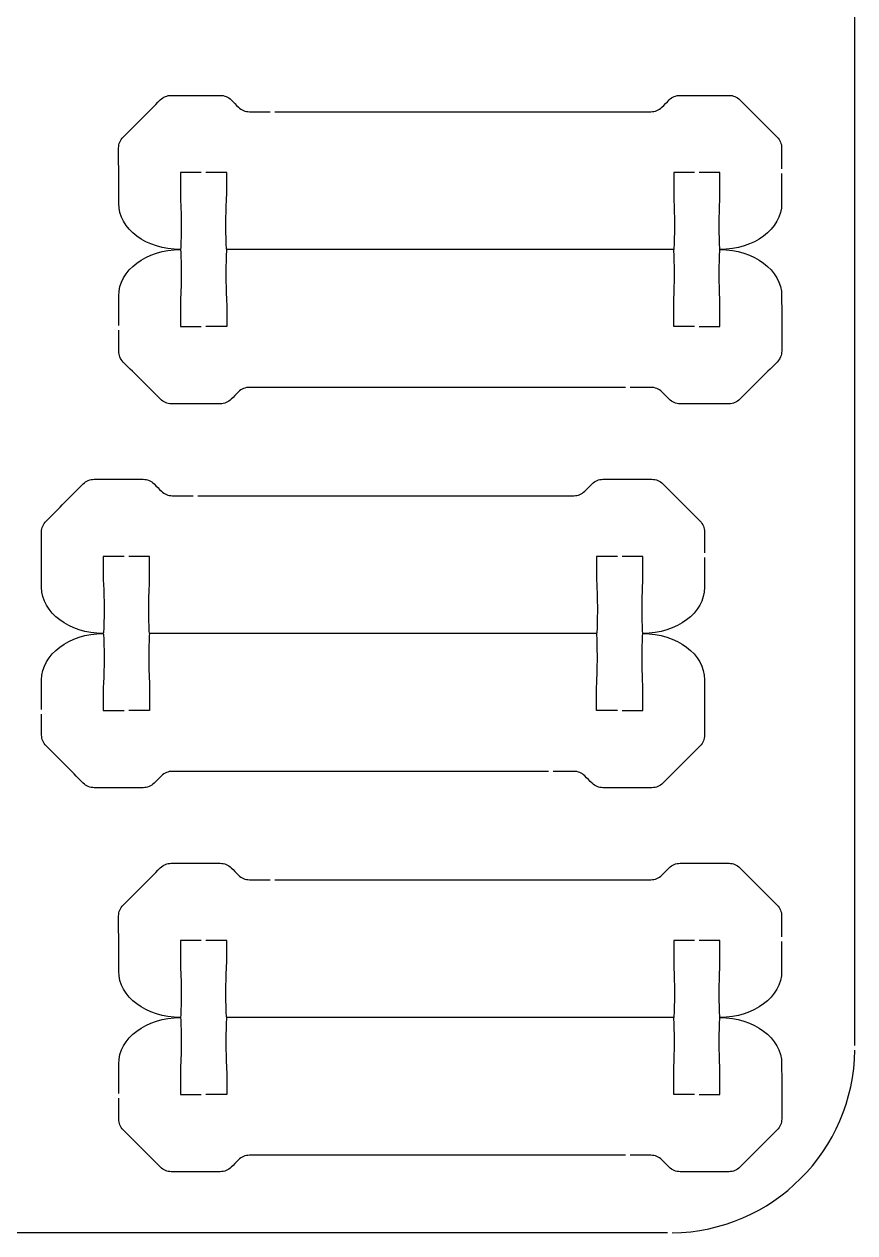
# Model space of a CAD drawing. Extents: x 0 to 400, y 230 to 450.
# Drawn here: x 76.1 to 130, y 230 to 308.4 of the extents above; entities that cross this region are included whole.
import ezdxf

# ---------------------------------------------------------------- set-up
doc = ezdxf.new("R2010")
doc.units = 0
doc.header["$MEASUREMENT"] = 0
doc.layers.add('DEFAULT', color=18, linetype='CONTINUOUS')

msp = doc.modelspace()

# ---------------------------------------------------------------- linework, layer by layer
at = {"layer": 'DEFAULT', "color": 1}
for points in [[(130.002, 242.147), (130.002, 437.847)], [(117.852, 229.997), (12.15, 229.997)]]:
    msp.add_lwpolyline(points, dxfattribs=at)
for points, knots in [([(87.604, 298.748), (87.155, 298.748), (86.705, 298.748), (86.256, 298.748), (86.256, 298.248), (86.256, 297.749), (86.256, 297.249), (86.256, 297.037), (86.306, 296.466), (86.306, 295.499), (86.306, 294.533), (86.284, 293.749), (86.256, 293.749), (84.044, 293.749), (82.259, 295.09), (82.256, 296.748), (82.256, 297.626), (82.252, 299.27), (82.252, 300.336), (82.249, 300.6), (82.354, 300.854), (82.545, 301.041), (83.348, 301.846), (84.151, 302.65), (84.954, 303.454), (85.145, 303.645), (85.399, 303.747), (85.663, 303.747), (86.723, 303.747), (87.782, 303.747), (88.842, 303.747), (89.107, 303.747), (89.361, 303.645), (89.551, 303.454), (89.709, 303.296), (89.866, 303.137), (90.024, 302.978), (90.214, 302.791), (90.468, 302.685), (90.733, 302.685), (91.183, 302.685), (91.634, 302.685), (92.084, 302.685)], [0, 0, 0, 0, 3.82, 3.82, 3.82, 8.07, 8.07, 8.07, 9.07, 9.07, 9.07, 10.07, 10.07, 10.07, 11.07, 11.07, 11.07, 12.07, 12.07, 12.07, 13.07, 13.07, 13.07, 22.736152, 22.736152, 22.736152, 23.736152, 23.736152, 23.736152, 32.746152, 32.746152, 32.746152, 33.746152, 33.746152, 33.746152, 35.648283, 35.648283, 35.648283, 36.648283, 36.648283, 36.648283, 40.478283, 40.478283, 40.478283, 40.478283]), ([(92.384, 302.685), (100.514, 302.685), (108.645, 302.685), (116.775, 302.685), (117.043, 302.685), (117.297, 302.791), (117.484, 302.978), (117.643, 303.137), (117.802, 303.296), (117.96, 303.454), (118.147, 303.645), (118.401, 303.747), (118.666, 303.747), (119.724, 303.747), (120.783, 303.747), (121.841, 303.747), (122.109, 303.747), (122.363, 303.645), (122.55, 303.454), (123.354, 302.65), (124.159, 301.846), (124.963, 301.041), (125.15, 300.854), (125.256, 300.6), (125.256, 300.336), (125.256, 299.885), (125.256, 299.435), (125.256, 298.985)], [0, 0, 0, 0, 69.14, 69.14, 69.14, 70.14, 70.14, 70.14, 72.049188, 72.049188, 72.049188, 73.049188, 73.049188, 73.049188, 82.049188, 82.049188, 82.049188, 83.049188, 83.049188, 83.049188, 92.722409, 92.722409, 92.722409, 93.722409, 93.722409, 93.722409, 97.552409, 97.552409, 97.552409, 97.552409]), ([(119.601, 298.748), (119.151, 298.748), (118.702, 298.748), (118.253, 298.748), (118.253, 298.248), (118.253, 297.749), (118.253, 297.249), (118.253, 297.037), (118.302, 296.466), (118.302, 295.499), (118.302, 294.533), (118.281, 293.749), (118.253, 293.749), (108.588, 293.749), (98.923, 293.749), (89.258, 293.749), (89.23, 293.749), (89.209, 294.533), (89.209, 295.499), (89.209, 296.466), (89.258, 297.037), (89.258, 297.249), (89.258, 297.749), (89.258, 298.248), (89.258, 298.748), (88.807, 298.748), (88.355, 298.748), (87.904, 298.748)], [0, 0, 0, 0, 3.82, 3.82, 3.82, 8.07, 8.07, 8.07, 9.07, 9.07, 9.07, 10.07, 10.07, 10.07, 92.26, 92.26, 92.26, 93.26, 93.26, 93.26, 94.26, 94.26, 94.26, 98.51, 98.51, 98.51, 102.35, 102.35, 102.35, 102.35]), ([(125.256, 298.685), (125.256, 298.039), (125.256, 297.394), (125.256, 296.748), (125.256, 295.09), (123.467, 293.749), (121.255, 293.749), (121.227, 293.749), (121.206, 294.533), (121.206, 295.499), (121.206, 296.466), (121.255, 297.037), (121.255, 297.249), (121.255, 297.749), (121.255, 298.248), (121.255, 298.748), (120.805, 298.748), (120.354, 298.748), (119.904, 298.748)], [0, 0, 0, 0, 5.49, 5.49, 5.49, 6.49, 6.49, 6.49, 7.49, 7.49, 7.49, 8.49, 8.49, 8.49, 12.74, 12.74, 12.74, 16.57, 16.57, 16.57, 16.57]), ([(82.256, 288.818), (82.256, 289.462), (82.256, 290.106), (82.256, 290.751), (82.256, 292.409), (84.044, 293.749), (86.256, 293.749), (86.284, 293.749), (86.306, 292.966), (86.306, 292), (86.306, 291.033), (86.256, 290.461), (86.256, 290.25), (86.256, 289.75), (86.256, 289.25), (86.256, 288.751), (86.705, 288.751), (87.155, 288.751), (87.604, 288.751)], [0, 0, 0, 0, 5.48, 5.48, 5.48, 6.48, 6.48, 6.48, 7.48, 7.48, 7.48, 8.48, 8.48, 8.48, 12.73, 12.73, 12.73, 16.55, 16.55, 16.55, 16.55]), ([(89.258, 293.749), (89.23, 293.749), (89.209, 292.966), (89.209, 292), (89.209, 291.033), (89.258, 290.461), (89.258, 290.25), (89.258, 289.75), (89.258, 289.25), (89.258, 288.751), (88.807, 288.751), (88.355, 288.751), (87.904, 288.751)], [0, 0, 0, 0, 1, 1, 1, 2, 2, 2, 6.25, 6.25, 6.25, 10.09, 10.09, 10.09, 10.09]), ([(119.904, 288.751), (120.354, 288.751), (120.805, 288.751), (121.255, 288.751), (121.255, 289.25), (121.255, 289.75), (121.255, 290.25), (121.255, 290.461), (121.206, 291.033), (121.206, 292), (121.206, 292.966), (121.227, 293.749), (121.255, 293.749), (123.467, 293.749), (125.252, 292.409), (125.256, 290.751), (125.256, 289.876), (125.259, 288.232), (125.259, 287.167), (125.259, 286.902), (125.153, 286.648), (124.966, 286.457), (124.162, 285.653), (123.358, 284.849), (122.553, 284.044), (122.366, 283.857), (122.112, 283.752), (121.844, 283.752), (120.785, 283.752), (119.725, 283.752), (118.666, 283.752), (118.401, 283.752), (118.147, 283.857), (117.96, 284.044), (117.802, 284.203), (117.643, 284.362), (117.484, 284.521), (117.297, 284.711), (117.043, 284.814), (116.775, 284.814), (116.326, 284.814), (115.877, 284.814), (115.427, 284.814)], [0, 0, 0, 0, 3.83, 3.83, 3.83, 8.08, 8.08, 8.08, 9.08, 9.08, 9.08, 10.08, 10.08, 10.08, 11.08, 11.08, 11.08, 12.08, 12.08, 12.08, 13.08, 13.08, 13.08, 22.753221, 22.753221, 22.753221, 23.753221, 23.753221, 23.753221, 32.763221, 32.763221, 32.763221, 33.763221, 33.763221, 33.763221, 35.672409, 35.672409, 35.672409, 36.672409, 36.672409, 36.672409, 40.492409, 40.492409, 40.492409, 40.492409]), ([(119.601, 288.751), (119.151, 288.751), (118.702, 288.751), (118.253, 288.751), (118.253, 289.25), (118.253, 289.75), (118.253, 290.25), (118.253, 290.461), (118.302, 291.033), (118.302, 292), (118.302, 292.966), (118.281, 293.749), (118.253, 293.749)], [0, 0, 0, 0, 3.82, 3.82, 3.82, 8.07, 8.07, 8.07, 9.07, 9.07, 9.07, 10.07, 10.07, 10.07, 10.07]), ([(115.127, 284.814), (106.996, 284.814), (98.864, 284.814), (90.733, 284.814), (90.468, 284.814), (90.214, 284.711), (90.024, 284.521), (89.866, 284.362), (89.709, 284.203), (89.551, 284.044), (89.361, 283.857), (89.107, 283.752), (88.842, 283.752), (87.784, 283.752), (86.725, 283.752), (85.667, 283.752), (85.402, 283.752), (85.148, 283.857), (84.958, 284.044), (84.155, 284.849), (83.352, 285.653), (82.548, 286.457), (82.358, 286.648), (82.256, 286.902), (82.256, 287.167), (82.256, 287.616), (82.256, 288.065), (82.256, 288.514)], [0, 0, 0, 0, 69.15, 69.15, 69.15, 70.15, 70.15, 70.15, 72.05213, 72.05213, 72.05213, 73.05213, 73.05213, 73.05213, 82.05213, 82.05213, 82.05213, 83.05213, 83.05213, 83.05213, 92.718283, 92.718283, 92.718283, 93.718283, 93.718283, 93.718283, 97.538283, 97.538283, 97.538283, 97.538283]), ([(82.604, 273.853), (82.155, 273.853), (81.705, 273.853), (81.256, 273.853), (81.256, 273.353), (81.256, 272.853), (81.256, 272.354), (81.256, 272.142), (81.306, 271.57), (81.306, 270.604), (81.306, 269.637), (81.284, 268.854), (81.256, 268.854), (79.044, 268.854), (77.259, 270.195), (77.256, 271.853), (77.256, 272.731), (77.252, 274.375), (77.252, 275.44), (77.249, 275.705), (77.354, 275.959), (77.545, 276.146), (78.348, 276.95), (79.151, 277.755), (79.954, 278.559), (80.145, 278.749), (80.399, 278.852), (80.663, 278.852), (81.723, 278.852), (82.783, 278.852), (83.842, 278.852), (84.107, 278.852), (84.361, 278.749), (84.551, 278.559), (84.709, 278.4), (84.866, 278.241), (85.024, 278.083), (85.214, 277.896), (85.468, 277.79), (85.733, 277.79), (86.183, 277.79), (86.634, 277.79), (87.084, 277.79)], [0, 0, 0, 0, 3.82, 3.82, 3.82, 8.07, 8.07, 8.07, 9.07, 9.07, 9.07, 10.07, 10.07, 10.07, 11.07, 11.07, 11.07, 12.07, 12.07, 12.07, 13.07, 13.07, 13.07, 22.736152, 22.736152, 22.736152, 23.736152, 23.736152, 23.736152, 32.746152, 32.746152, 32.746152, 33.746152, 33.746152, 33.746152, 35.648283, 35.648283, 35.648283, 36.648283, 36.648283, 36.648283, 40.478283, 40.478283, 40.478283, 40.478283]), ([(87.384, 277.79), (95.514, 277.79), (103.645, 277.79), (111.775, 277.79), (112.043, 277.79), (112.297, 277.896), (112.484, 278.083), (112.643, 278.241), (112.802, 278.4), (112.96, 278.559), (113.147, 278.749), (113.401, 278.852), (113.666, 278.852), (114.724, 278.852), (115.783, 278.852), (116.841, 278.852), (117.109, 278.852), (117.363, 278.749), (117.55, 278.559), (118.354, 277.755), (119.159, 276.95), (119.963, 276.146), (120.15, 275.959), (120.256, 275.705), (120.256, 275.44), (120.256, 274.99), (120.256, 274.54), (120.256, 274.089)], [0, 0, 0, 0, 69.14, 69.14, 69.14, 70.14, 70.14, 70.14, 72.049188, 72.049188, 72.049188, 73.049188, 73.049188, 73.049188, 82.049188, 82.049188, 82.049188, 83.049188, 83.049188, 83.049188, 92.722409, 92.722409, 92.722409, 93.722409, 93.722409, 93.722409, 97.552409, 97.552409, 97.552409, 97.552409]), ([(114.601, 273.853), (114.152, 273.853), (113.702, 273.853), (113.253, 273.853), (113.253, 273.353), (113.253, 272.853), (113.253, 272.354), (113.253, 272.142), (113.302, 271.57), (113.302, 270.604), (113.302, 269.637), (113.281, 268.854), (113.253, 268.854), (103.588, 268.854), (93.923, 268.854), (84.258, 268.854), (84.23, 268.854), (84.209, 269.637), (84.209, 270.604), (84.209, 271.57), (84.258, 272.142), (84.258, 272.354), (84.258, 272.853), (84.258, 273.353), (84.258, 273.853), (83.807, 273.853), (83.355, 273.853), (82.904, 273.853)], [0, 0, 0, 0, 3.82, 3.82, 3.82, 8.07, 8.07, 8.07, 9.07, 9.07, 9.07, 10.07, 10.07, 10.07, 92.26, 92.26, 92.26, 93.26, 93.26, 93.26, 94.26, 94.26, 94.26, 98.51, 98.51, 98.51, 102.35, 102.35, 102.35, 102.35]), ([(120.256, 273.789), (120.256, 273.144), (120.256, 272.498), (120.256, 271.853), (120.256, 270.195), (118.467, 268.854), (116.255, 268.854), (116.227, 268.854), (116.206, 269.637), (116.206, 270.604), (116.206, 271.57), (116.255, 272.142), (116.255, 272.354), (116.255, 272.853), (116.255, 273.353), (116.255, 273.853), (115.805, 273.853), (115.354, 273.853), (114.904, 273.853)], [0, 0, 0, 0, 5.49, 5.49, 5.49, 6.49, 6.49, 6.49, 7.49, 7.49, 7.49, 8.49, 8.49, 8.49, 12.74, 12.74, 12.74, 16.57, 16.57, 16.57, 16.57]), ([(77.256, 263.922), (77.256, 264.567), (77.256, 265.211), (77.256, 265.855), (77.256, 267.513), (79.044, 268.854), (81.256, 268.854), (81.284, 268.854), (81.306, 268.071), (81.306, 267.104), (81.306, 266.138), (81.256, 265.566), (81.256, 265.354), (81.256, 264.855), (81.256, 264.355), (81.256, 263.855), (81.705, 263.855), (82.155, 263.855), (82.604, 263.855)], [0, 0, 0, 0, 5.48, 5.48, 5.48, 6.48, 6.48, 6.48, 7.48, 7.48, 7.48, 8.48, 8.48, 8.48, 12.73, 12.73, 12.73, 16.55, 16.55, 16.55, 16.55]), ([(84.258, 268.854), (84.23, 268.854), (84.209, 268.071), (84.209, 267.104), (84.209, 266.138), (84.258, 265.566), (84.258, 265.354), (84.258, 264.855), (84.258, 264.355), (84.258, 263.855), (83.807, 263.855), (83.355, 263.855), (82.904, 263.855)], [0, 0, 0, 0, 1, 1, 1, 2, 2, 2, 6.25, 6.25, 6.25, 10.09, 10.09, 10.09, 10.09]), ([(114.904, 263.855), (115.354, 263.855), (115.805, 263.855), (116.255, 263.855), (116.255, 264.355), (116.255, 264.855), (116.255, 265.354), (116.255, 265.566), (116.206, 266.138), (116.206, 267.104), (116.206, 268.071), (116.227, 268.854), (116.255, 268.854), (118.467, 268.854), (120.252, 267.513), (120.256, 265.855), (120.256, 264.98), (120.259, 263.337), (120.259, 262.271), (120.259, 262.007), (120.153, 261.753), (119.966, 261.562), (119.162, 260.758), (118.358, 259.953), (117.553, 259.149), (117.366, 258.962), (117.112, 258.856), (116.844, 258.856), (115.785, 258.856), (114.725, 258.856), (113.666, 258.856), (113.401, 258.856), (113.147, 258.962), (112.96, 259.149), (112.802, 259.308), (112.643, 259.467), (112.484, 259.625), (112.297, 259.816), (112.043, 259.918), (111.775, 259.918), (111.326, 259.918), (110.877, 259.918), (110.427, 259.918)], [0, 0, 0, 0, 3.83, 3.83, 3.83, 8.08, 8.08, 8.08, 9.08, 9.08, 9.08, 10.08, 10.08, 10.08, 11.08, 11.08, 11.08, 12.08, 12.08, 12.08, 13.08, 13.08, 13.08, 22.753221, 22.753221, 22.753221, 23.753221, 23.753221, 23.753221, 32.763221, 32.763221, 32.763221, 33.763221, 33.763221, 33.763221, 35.672409, 35.672409, 35.672409, 36.672409, 36.672409, 36.672409, 40.492409, 40.492409, 40.492409, 40.492409]), ([(114.601, 263.855), (114.152, 263.855), (113.702, 263.855), (113.253, 263.855), (113.253, 264.355), (113.253, 264.855), (113.253, 265.354), (113.253, 265.566), (113.302, 266.138), (113.302, 267.104), (113.302, 268.071), (113.281, 268.854), (113.253, 268.854)], [0, 0, 0, 0, 3.82, 3.82, 3.82, 8.07, 8.07, 8.07, 9.07, 9.07, 9.07, 10.07, 10.07, 10.07, 10.07]), ([(110.127, 259.918), (101.996, 259.918), (93.864, 259.918), (85.733, 259.918), (85.468, 259.918), (85.214, 259.816), (85.024, 259.625), (84.866, 259.467), (84.709, 259.308), (84.551, 259.149), (84.361, 258.962), (84.107, 258.856), (83.842, 258.856), (82.784, 258.856), (81.725, 258.856), (80.667, 258.856), (80.402, 258.856), (80.148, 258.962), (79.958, 259.149), (79.155, 259.953), (78.352, 260.758), (77.548, 261.562), (77.358, 261.753), (77.256, 262.007), (77.256, 262.271), (77.256, 262.72), (77.256, 263.17), (77.256, 263.619)], [0, 0, 0, 0, 69.15, 69.15, 69.15, 70.15, 70.15, 70.15, 72.05213, 72.05213, 72.05213, 73.05213, 73.05213, 73.05213, 82.05213, 82.05213, 82.05213, 83.05213, 83.05213, 83.05213, 92.718283, 92.718283, 92.718283, 93.718283, 93.718283, 93.718283, 97.538283, 97.538283, 97.538283, 97.538283]), ([(87.604, 248.957), (87.155, 248.957), (86.705, 248.957), (86.256, 248.957), (86.256, 248.458), (86.256, 247.958), (86.256, 247.458), (86.256, 247.246), (86.306, 246.675), (86.306, 245.708), (86.306, 244.742), (86.284, 243.958), (86.256, 243.958), (84.044, 243.958), (82.259, 245.299), (82.256, 246.957), (82.256, 247.836), (82.252, 249.479), (82.252, 250.545), (82.249, 250.809), (82.354, 251.063), (82.545, 251.25), (83.348, 252.055), (84.151, 252.859), (84.954, 253.663), (85.145, 253.854), (85.399, 253.956), (85.663, 253.956), (86.723, 253.956), (87.782, 253.956), (88.842, 253.956), (89.107, 253.956), (89.361, 253.854), (89.551, 253.663), (89.709, 253.505), (89.866, 253.346), (90.024, 253.187), (90.214, 253), (90.468, 252.894), (90.733, 252.894), (91.183, 252.894), (91.634, 252.894), (92.084, 252.894)], [0, 0, 0, 0, 3.82, 3.82, 3.82, 8.07, 8.07, 8.07, 9.07, 9.07, 9.07, 10.07, 10.07, 10.07, 11.07, 11.07, 11.07, 12.07, 12.07, 12.07, 13.07, 13.07, 13.07, 22.736152, 22.736152, 22.736152, 23.736152, 23.736152, 23.736152, 32.746152, 32.746152, 32.746152, 33.746152, 33.746152, 33.746152, 35.648283, 35.648283, 35.648283, 36.648283, 36.648283, 36.648283, 40.478283, 40.478283, 40.478283, 40.478283]), ([(92.384, 252.894), (100.514, 252.894), (108.645, 252.894), (116.775, 252.894), (117.043, 252.894), (117.297, 253), (117.484, 253.187), (117.643, 253.346), (117.802, 253.505), (117.96, 253.663), (118.147, 253.854), (118.401, 253.956), (118.666, 253.956), (119.724, 253.956), (120.783, 253.956), (121.841, 253.956), (122.109, 253.956), (122.363, 253.854), (122.55, 253.663), (123.354, 252.859), (124.159, 252.055), (124.963, 251.25), (125.15, 251.063), (125.256, 250.809), (125.256, 250.545), (125.256, 250.094), (125.256, 249.644), (125.256, 249.194)], [0, 0, 0, 0, 69.14, 69.14, 69.14, 70.14, 70.14, 70.14, 72.049188, 72.049188, 72.049188, 73.049188, 73.049188, 73.049188, 82.049188, 82.049188, 82.049188, 83.049188, 83.049188, 83.049188, 92.722409, 92.722409, 92.722409, 93.722409, 93.722409, 93.722409, 97.552409, 97.552409, 97.552409, 97.552409]), ([(119.601, 248.957), (119.151, 248.957), (118.702, 248.957), (118.253, 248.957), (118.253, 248.458), (118.253, 247.958), (118.253, 247.458), (118.253, 247.246), (118.302, 246.675), (118.302, 245.708), (118.302, 244.742), (118.281, 243.958), (118.253, 243.958), (108.588, 243.958), (98.923, 243.958), (89.258, 243.958), (89.23, 243.958), (89.209, 244.742), (89.209, 245.708), (89.209, 246.675), (89.258, 247.246), (89.258, 247.458), (89.258, 247.958), (89.258, 248.458), (89.258, 248.957), (88.807, 248.957), (88.355, 248.957), (87.904, 248.957)], [0, 0, 0, 0, 3.82, 3.82, 3.82, 8.07, 8.07, 8.07, 9.07, 9.07, 9.07, 10.07, 10.07, 10.07, 92.26, 92.26, 92.26, 93.26, 93.26, 93.26, 94.26, 94.26, 94.26, 98.51, 98.51, 98.51, 102.35, 102.35, 102.35, 102.35]), ([(125.256, 248.894), (125.256, 248.248), (125.256, 247.603), (125.256, 246.957), (125.256, 245.299), (123.467, 243.958), (121.255, 243.958), (121.227, 243.958), (121.206, 244.742), (121.206, 245.708), (121.206, 246.675), (121.255, 247.246), (121.255, 247.458), (121.255, 247.958), (121.255, 248.458), (121.255, 248.957), (120.805, 248.957), (120.354, 248.957), (119.904, 248.957)], [0, 0, 0, 0, 5.49, 5.49, 5.49, 6.49, 6.49, 6.49, 7.49, 7.49, 7.49, 8.49, 8.49, 8.49, 12.74, 12.74, 12.74, 16.57, 16.57, 16.57, 16.57]), ([(82.256, 239.027), (82.256, 239.671), (82.256, 240.315), (82.256, 240.96), (82.256, 242.618), (84.044, 243.958), (86.256, 243.958), (86.284, 243.958), (86.306, 243.175), (86.306, 242.209), (86.306, 241.242), (86.256, 240.671), (86.256, 240.459), (86.256, 239.959), (86.256, 239.459), (86.256, 238.96), (86.705, 238.96), (87.155, 238.96), (87.604, 238.96)], [0, 0, 0, 0, 5.48, 5.48, 5.48, 6.48, 6.48, 6.48, 7.48, 7.48, 7.48, 8.48, 8.48, 8.48, 12.73, 12.73, 12.73, 16.55, 16.55, 16.55, 16.55]), ([(89.258, 243.958), (89.23, 243.958), (89.209, 243.175), (89.209, 242.209), (89.209, 241.242), (89.258, 240.671), (89.258, 240.459), (89.258, 239.959), (89.258, 239.459), (89.258, 238.96), (88.807, 238.96), (88.355, 238.96), (87.904, 238.96)], [0, 0, 0, 0, 1, 1, 1, 2, 2, 2, 6.25, 6.25, 6.25, 10.09, 10.09, 10.09, 10.09]), ([(119.904, 238.96), (120.354, 238.96), (120.805, 238.96), (121.255, 238.96), (121.255, 239.459), (121.255, 239.959), (121.255, 240.459), (121.255, 240.671), (121.206, 241.242), (121.206, 242.209), (121.206, 243.175), (121.227, 243.958), (121.255, 243.958), (123.467, 243.958), (125.252, 242.618), (125.256, 240.96), (125.256, 240.085), (125.259, 238.441), (125.259, 237.376), (125.259, 237.111), (125.153, 236.857), (124.966, 236.667), (124.162, 235.862), (123.358, 235.058), (122.553, 234.254), (122.366, 234.067), (122.112, 233.961), (121.844, 233.961), (120.785, 233.961), (119.725, 233.961), (118.666, 233.961), (118.401, 233.961), (118.147, 234.067), (117.96, 234.254), (117.802, 234.412), (117.643, 234.571), (117.484, 234.73), (117.297, 234.92), (117.043, 235.023), (116.775, 235.023), (116.326, 235.023), (115.877, 235.023), (115.427, 235.023)], [0, 0, 0, 0, 3.83, 3.83, 3.83, 8.08, 8.08, 8.08, 9.08, 9.08, 9.08, 10.08, 10.08, 10.08, 11.08, 11.08, 11.08, 12.08, 12.08, 12.08, 13.08, 13.08, 13.08, 22.753221, 22.753221, 22.753221, 23.753221, 23.753221, 23.753221, 32.763221, 32.763221, 32.763221, 33.763221, 33.763221, 33.763221, 35.672409, 35.672409, 35.672409, 36.672409, 36.672409, 36.672409, 40.492409, 40.492409, 40.492409, 40.492409]), ([(119.601, 238.96), (119.151, 238.96), (118.702, 238.96), (118.253, 238.96), (118.253, 239.459), (118.253, 239.959), (118.253, 240.459), (118.253, 240.671), (118.302, 241.242), (118.302, 242.209), (118.302, 243.175), (118.281, 243.958), (118.253, 243.958)], [0, 0, 0, 0, 3.82, 3.82, 3.82, 8.07, 8.07, 8.07, 9.07, 9.07, 9.07, 10.07, 10.07, 10.07, 10.07]), ([(115.127, 235.023), (106.996, 235.023), (98.864, 235.023), (90.733, 235.023), (90.468, 235.023), (90.214, 234.92), (90.024, 234.73), (89.866, 234.571), (89.709, 234.412), (89.551, 234.254), (89.361, 234.067), (89.107, 233.961), (88.842, 233.961), (87.784, 233.961), (86.725, 233.961), (85.667, 233.961), (85.402, 233.961), (85.148, 234.067), (84.958, 234.254), (84.155, 235.058), (83.352, 235.862), (82.548, 236.667), (82.358, 236.857), (82.256, 237.111), (82.256, 237.376), (82.256, 237.825), (82.256, 238.274), (82.256, 238.723)], [0, 0, 0, 0, 69.15, 69.15, 69.15, 70.15, 70.15, 70.15, 72.05213, 72.05213, 72.05213, 73.05213, 73.05213, 73.05213, 82.05213, 82.05213, 82.05213, 83.05213, 83.05213, 83.05213, 92.718283, 92.718283, 92.718283, 93.718283, 93.718283, 93.718283, 97.538283, 97.538283, 97.538283, 97.538283])]:
    msp.add_open_spline(points, degree=3, knots=knots, dxfattribs=at)
msp.add_open_spline([(118.152, 229.997), (124.661, 230.078), (129.921, 235.338), (130.002, 241.847)], degree=3, dxfattribs=at)

doc.saveas('drawing.dxf')
